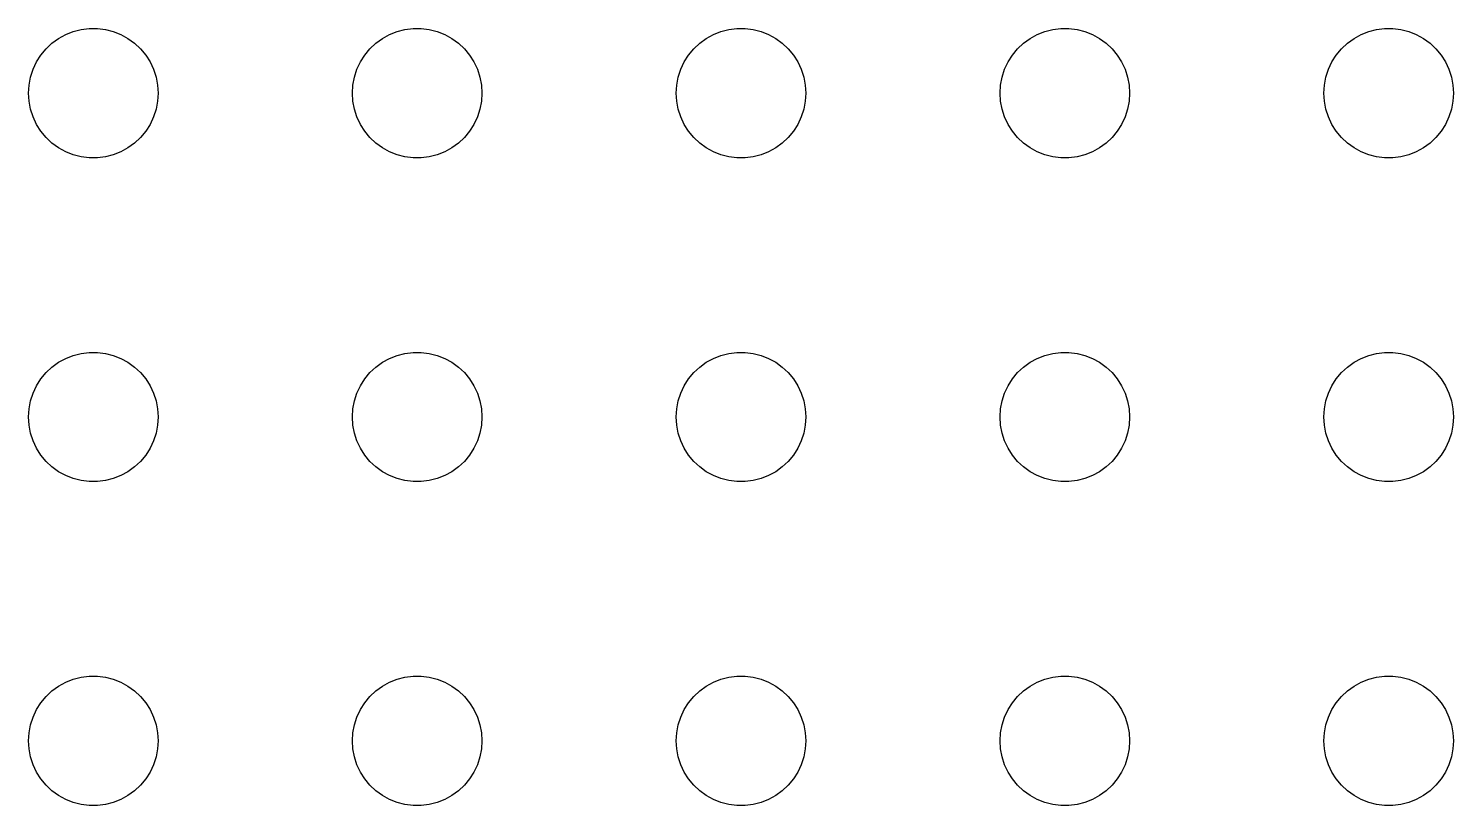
# Model space of a CAD drawing. Header units: metres. Extents: x -134 to 134, y 176 to 394.
# Drawn here: x -1.5 to 31.5, y 204 to 222 of the extents above; entities that cross this region are included whole.
import ezdxf

# ---------------------------------------------------------------- set-up
doc = ezdxf.new("R2010")
doc.units = ezdxf.units.M

msp = doc.modelspace()

# ---------------------------------------------------------------- linework, layer by layer
for p, q in [((-0.95613, 221.656), (-0.80373, 221.766)), ((-0.80373, 221.766), (-0.63866, 221.857)), ((-0.63866, 221.857), (-0.46352, 221.927)), ((-0.46352, 221.927), (-0.28107, 221.973)), ((-0.28107, 221.973), (-0.09418, 221.997)), ((-0.09418, 221.997), (0.09418, 221.997)), ((0.09418, 221.997), (0.28107, 221.973)), ((0.28107, 221.973), (0.46352, 221.927)), ((0.46352, 221.927), (0.63866, 221.857)), ((0.63866, 221.857), (0.80373, 221.766)), ((0.80373, 221.766), (0.95613, 221.656)), ((6.54385, 221.656), (6.69626, 221.766)), ((6.69626, 221.766), (6.86133, 221.857)), ((6.86133, 221.857), (7.03647, 221.927)), ((7.03647, 221.927), (7.21892, 221.973)), ((7.21892, 221.973), (7.40581, 221.997)), ((7.40581, 221.997), (7.59418, 221.997)), ((7.59418, 221.997), (7.78107, 221.973)), ((7.78107, 221.973), (7.96352, 221.927)), ((7.96352, 221.927), (8.13866, 221.857)), ((8.13866, 221.857), (8.30373, 221.766)), ((8.30373, 221.766), (8.45613, 221.656)), ((14.0439, 221.656), (14.1963, 221.766)), ((14.1963, 221.766), (14.3613, 221.857)), ((14.3613, 221.857), (14.5365, 221.927)), ((14.5365, 221.927), (14.7189, 221.973)), ((14.7189, 221.973), (14.9058, 221.997)), ((14.9058, 221.997), (15.0942, 221.997)), ((15.0942, 221.997), (15.2811, 221.973)), ((15.2811, 221.973), (15.4635, 221.927)), ((15.4635, 221.927), (15.6387, 221.857)), ((15.6387, 221.857), (15.8037, 221.766)), ((15.8037, 221.766), (15.9561, 221.656)), ((21.5439, 221.656), (21.6963, 221.766)), ((21.6963, 221.766), (21.8613, 221.857)), ((21.8613, 221.857), (22.0365, 221.927)), ((22.0365, 221.927), (22.2189, 221.973)), ((22.2189, 221.973), (22.4058, 221.997)), ((22.4058, 221.997), (22.5942, 221.997)), ((22.5942, 221.997), (22.7811, 221.973)), ((22.7811, 221.973), (22.9635, 221.927)), ((22.9635, 221.927), (23.1387, 221.857)), ((23.1387, 221.857), (23.3037, 221.766)), ((23.3037, 221.766), (23.4561, 221.656)), ((29.0439, 221.656), (29.1963, 221.766)), ((29.1963, 221.766), (29.3613, 221.857)), ((29.3613, 221.857), (29.5365, 221.927)), ((29.5365, 221.927), (29.7189, 221.973)), ((29.7189, 221.973), (29.9058, 221.997)), ((29.9058, 221.997), (30.0942, 221.997)), ((30.0942, 221.997), (30.2811, 221.973)), ((30.2811, 221.973), (30.4635, 221.927)), ((30.4635, 221.927), (30.6387, 221.857)), ((30.6387, 221.857), (30.8037, 221.766)), ((30.8037, 221.766), (30.9561, 221.656)), ((-1.21352, 221.382), (-1.09344, 221.527)), ((-1.09344, 221.527), (-0.95613, 221.656)), ((0.95613, 221.656), (1.09344, 221.527)), ((1.09344, 221.527), (1.21352, 221.382)), ((6.28647, 221.382), (6.40654, 221.527)), ((6.40654, 221.527), (6.54385, 221.656)), ((8.45613, 221.656), (8.59344, 221.527)), ((8.59344, 221.527), (8.71352, 221.382)), ((13.7865, 221.382), (13.9065, 221.527)), ((13.9065, 221.527), (14.0439, 221.656)), ((15.9561, 221.656), (16.0934, 221.527)), ((16.0934, 221.527), (16.2135, 221.382)), ((21.2865, 221.382), (21.4065, 221.527)), ((21.4065, 221.527), (21.5439, 221.656)), ((23.4561, 221.656), (23.5934, 221.527)), ((23.5934, 221.527), (23.7135, 221.382)), ((28.7865, 221.382), (28.9065, 221.527)), ((28.9065, 221.527), (29.0439, 221.656)), ((30.9561, 221.656), (31.0934, 221.527)), ((31.0934, 221.527), (31.2135, 221.382)), ((-1.39465, 221.052), (-1.31445, 221.223)), ((-1.31445, 221.223), (-1.21352, 221.382)), ((1.21352, 221.382), (1.31445, 221.223)), ((1.31445, 221.223), (1.39465, 221.052)), ((6.10533, 221.052), (6.18553, 221.223)), ((6.18553, 221.223), (6.28647, 221.382)), ((8.71352, 221.382), (8.81445, 221.223)), ((8.81445, 221.223), (8.89465, 221.052)), ((13.6053, 221.052), (13.6855, 221.223)), ((13.6855, 221.223), (13.7865, 221.382)), ((16.2135, 221.382), (16.3145, 221.223)), ((16.3145, 221.223), (16.3947, 221.052)), ((21.1053, 221.052), (21.1855, 221.223)), ((21.1855, 221.223), (21.2865, 221.382)), ((23.7135, 221.382), (23.8145, 221.223)), ((23.8145, 221.223), (23.8947, 221.052)), ((28.6053, 221.052), (28.6855, 221.223)), ((28.6855, 221.223), (28.7865, 221.382)), ((31.2135, 221.382), (31.3145, 221.223)), ((31.3145, 221.223), (31.3947, 221.052)), ((-1.48816, 220.688), (-1.45287, 220.873)), ((-1.45287, 220.873), (-1.39465, 221.052)), ((1.39465, 221.052), (1.45287, 220.873)), ((1.45287, 220.873), (1.48816, 220.688)), ((6.01183, 220.688), (6.04712, 220.873)), ((6.04712, 220.873), (6.10533, 221.052)), ((8.89465, 221.052), (8.95287, 220.873)), ((8.95287, 220.873), (8.98816, 220.688)), ((13.5118, 220.688), (13.5471, 220.873)), ((13.5471, 220.873), (13.6053, 221.052)), ((16.3947, 221.052), (16.4529, 220.873)), ((16.4529, 220.873), (16.4882, 220.688)), ((21.0118, 220.688), (21.0471, 220.873)), ((21.0471, 220.873), (21.1053, 221.052)), ((23.8947, 221.052), (23.9529, 220.873)), ((23.9529, 220.873), (23.9882, 220.688)), ((28.5118, 220.688), (28.5471, 220.873)), ((28.5471, 220.873), (28.6053, 221.052)), ((31.3947, 221.052), (31.4529, 220.873)), ((31.4529, 220.873), (31.4882, 220.688)), ((-1.5, 220.5), (-1.48816, 220.688)), ((-1.48816, 220.312), (-1.5, 220.5)), ((1.48816, 220.688), (1.5, 220.5)), ((1.5, 220.5), (1.48816, 220.312)), ((6, 220.5), (6.01183, 220.688)), ((6.01183, 220.312), (6, 220.5)), ((8.98816, 220.688), (9, 220.5)), ((9, 220.5), (8.98816, 220.312)), ((13.5, 220.5), (13.5118, 220.688)), ((13.5118, 220.312), (13.5, 220.5)), ((16.4882, 220.688), (16.5, 220.5)), ((16.5, 220.5), (16.4882, 220.312)), ((21, 220.5), (21.0118, 220.688)), ((21.0118, 220.312), (21, 220.5)), ((23.9882, 220.688), (24, 220.5)), ((24, 220.5), (23.9882, 220.312)), ((28.5, 220.5), (28.5118, 220.688)), ((28.5118, 220.312), (28.5, 220.5)), ((31.4882, 220.688), (31.5, 220.5)), ((31.5, 220.5), (31.4882, 220.312)), ((-1.45287, 220.127), (-1.48816, 220.312)), ((-1.39465, 219.948), (-1.45287, 220.127)), ((1.45287, 220.127), (1.39465, 219.948)), ((1.48816, 220.312), (1.45287, 220.127)), ((6.04712, 220.127), (6.01183, 220.312)), ((6.10533, 219.948), (6.04712, 220.127)), ((8.95287, 220.127), (8.89465, 219.948)), ((8.98816, 220.312), (8.95287, 220.127)), ((13.5471, 220.127), (13.5118, 220.312)), ((13.6053, 219.948), (13.5471, 220.127)), ((16.4529, 220.127), (16.3947, 219.948)), ((16.4882, 220.312), (16.4529, 220.127)), ((21.0471, 220.127), (21.0118, 220.312)), ((21.1053, 219.948), (21.0471, 220.127)), ((23.9529, 220.127), (23.8947, 219.948)), ((23.9882, 220.312), (23.9529, 220.127)), ((28.5471, 220.127), (28.5118, 220.312)), ((28.6053, 219.948), (28.5471, 220.127)), ((31.4529, 220.127), (31.3947, 219.948)), ((31.4882, 220.312), (31.4529, 220.127)), ((-1.31445, 219.777), (-1.39465, 219.948)), ((1.39465, 219.948), (1.31445, 219.777)), ((6.18553, 219.777), (6.10533, 219.948)), ((8.89465, 219.948), (8.81445, 219.777)), ((13.6855, 219.777), (13.6053, 219.948)), ((16.3947, 219.948), (16.3145, 219.777)), ((21.1855, 219.777), (21.1053, 219.948)), ((23.8947, 219.948), (23.8145, 219.777)), ((28.6855, 219.777), (28.6053, 219.948)), ((31.3947, 219.948), (31.3145, 219.777)), ((-1.21352, 219.618), (-1.31445, 219.777)), ((-1.09344, 219.473), (-1.21352, 219.618)), ((-0.95613, 219.344), (-1.09344, 219.473)), ((1.09344, 219.473), (0.95613, 219.344)), ((1.21352, 219.618), (1.09344, 219.473)), ((1.31445, 219.777), (1.21352, 219.618)), ((6.28647, 219.618), (6.18553, 219.777)), ((6.40654, 219.473), (6.28647, 219.618)), ((6.54385, 219.344), (6.40654, 219.473)), ((8.59344, 219.473), (8.45613, 219.344)), ((8.71352, 219.618), (8.59344, 219.473)), ((8.81445, 219.777), (8.71352, 219.618)), ((13.7865, 219.618), (13.6855, 219.777)), ((13.9065, 219.473), (13.7865, 219.618)), ((14.0439, 219.344), (13.9065, 219.473)), ((16.0934, 219.473), (15.9561, 219.344)), ((16.2135, 219.618), (16.0934, 219.473)), ((16.3145, 219.777), (16.2135, 219.618)), ((21.2865, 219.618), (21.1855, 219.777)), ((21.4065, 219.473), (21.2865, 219.618)), ((21.5439, 219.344), (21.4065, 219.473)), ((23.5934, 219.473), (23.4561, 219.344)), ((23.7135, 219.618), (23.5934, 219.473)), ((23.8145, 219.777), (23.7135, 219.618)), ((28.7865, 219.618), (28.6855, 219.777)), ((28.9065, 219.473), (28.7865, 219.618)), ((29.0439, 219.344), (28.9065, 219.473)), ((31.0934, 219.473), (30.9561, 219.344)), ((31.2135, 219.618), (31.0934, 219.473)), ((31.3145, 219.777), (31.2135, 219.618)), ((-0.80373, 219.234), (-0.95613, 219.344)), ((-0.63866, 219.143), (-0.80373, 219.234)), ((-0.46352, 219.073), (-0.63866, 219.143)), ((0.63866, 219.143), (0.46352, 219.073)), ((0.80373, 219.234), (0.63866, 219.143)), ((0.95613, 219.344), (0.80373, 219.234)), ((6.69626, 219.234), (6.54385, 219.344)), ((6.86133, 219.143), (6.69626, 219.234)), ((7.03647, 219.073), (6.86133, 219.143)), ((8.13866, 219.143), (7.96352, 219.073)), ((8.30373, 219.234), (8.13866, 219.143)), ((8.45613, 219.344), (8.30373, 219.234)), ((14.1963, 219.234), (14.0439, 219.344)), ((14.3613, 219.143), (14.1963, 219.234)), ((14.5365, 219.073), (14.3613, 219.143)), ((15.6387, 219.143), (15.4635, 219.073)), ((15.8037, 219.234), (15.6387, 219.143)), ((15.9561, 219.344), (15.8037, 219.234)), ((21.6963, 219.234), (21.5439, 219.344)), ((21.8613, 219.143), (21.6963, 219.234)), ((22.0365, 219.073), (21.8613, 219.143)), ((23.1387, 219.143), (22.9635, 219.073)), ((23.3037, 219.234), (23.1387, 219.143)), ((23.4561, 219.344), (23.3037, 219.234)), ((29.1963, 219.234), (29.0439, 219.344)), ((29.3613, 219.143), (29.1963, 219.234)), ((29.5365, 219.073), (29.3613, 219.143)), ((30.6387, 219.143), (30.4635, 219.073)), ((30.8037, 219.234), (30.6387, 219.143)), ((30.9561, 219.344), (30.8037, 219.234)), ((-0.28107, 219.027), (-0.46352, 219.073)), ((-0.09418, 219.003), (-0.28107, 219.027)), ((0.09418, 219.003), (-0.09418, 219.003)), ((0.28107, 219.027), (0.09418, 219.003)), ((0.46352, 219.073), (0.28107, 219.027)), ((7.21892, 219.027), (7.03647, 219.073)), ((7.40581, 219.003), (7.21892, 219.027)), ((7.59418, 219.003), (7.40581, 219.003)), ((7.78107, 219.027), (7.59418, 219.003)), ((7.96352, 219.073), (7.78107, 219.027)), ((14.7189, 219.027), (14.5365, 219.073)), ((14.9058, 219.003), (14.7189, 219.027)), ((15.0942, 219.003), (14.9058, 219.003)), ((15.2811, 219.027), (15.0942, 219.003)), ((15.4635, 219.073), (15.2811, 219.027)), ((22.2189, 219.027), (22.0365, 219.073)), ((22.4058, 219.003), (22.2189, 219.027)), ((22.5942, 219.003), (22.4058, 219.003)), ((22.7811, 219.027), (22.5942, 219.003)), ((22.9635, 219.073), (22.7811, 219.027)), ((29.7189, 219.027), (29.5365, 219.073)), ((29.9058, 219.003), (29.7189, 219.027)), ((30.0942, 219.003), (29.9058, 219.003)), ((30.2811, 219.027), (30.0942, 219.003)), ((30.4635, 219.073), (30.2811, 219.027)), ((-0.95613, 214.156), (-0.80373, 214.266)), ((-0.80373, 214.266), (-0.63866, 214.357)), ((-0.63866, 214.357), (-0.46352, 214.427)), ((-0.46352, 214.427), (-0.28107, 214.473)), ((-0.28107, 214.473), (-0.09418, 214.497)), ((-0.09418, 214.497), (0.09418, 214.497)), ((0.09418, 214.497), (0.28107, 214.473)), ((0.28107, 214.473), (0.46352, 214.427)), ((0.46352, 214.427), (0.63866, 214.357)), ((0.63866, 214.357), (0.80373, 214.266)), ((0.80373, 214.266), (0.95613, 214.156)), ((6.54385, 214.156), (6.69626, 214.266)), ((6.69626, 214.266), (6.86133, 214.357)), ((6.86133, 214.357), (7.03647, 214.427)), ((7.03647, 214.427), (7.21892, 214.473)), ((7.21892, 214.473), (7.40581, 214.497)), ((7.40581, 214.497), (7.59418, 214.497)), ((7.59418, 214.497), (7.78107, 214.473)), ((7.78107, 214.473), (7.96352, 214.427)), ((7.96352, 214.427), (8.13866, 214.357)), ((8.13866, 214.357), (8.30373, 214.266)), ((8.30373, 214.266), (8.45613, 214.156)), ((14.0439, 214.156), (14.1963, 214.266)), ((14.1963, 214.266), (14.3613, 214.357)), ((14.3613, 214.357), (14.5365, 214.427)), ((14.5365, 214.427), (14.7189, 214.473)), ((14.7189, 214.473), (14.9058, 214.497)), ((14.9058, 214.497), (15.0942, 214.497)), ((15.0942, 214.497), (15.2811, 214.473)), ((15.2811, 214.473), (15.4635, 214.427)), ((15.4635, 214.427), (15.6387, 214.357)), ((15.6387, 214.357), (15.8037, 214.266)), ((15.8037, 214.266), (15.9561, 214.156)), ((21.5439, 214.156), (21.6963, 214.266)), ((21.6963, 214.266), (21.8613, 214.357)), ((21.8613, 214.357), (22.0365, 214.427)), ((22.0365, 214.427), (22.2189, 214.473)), ((22.2189, 214.473), (22.4058, 214.497)), ((22.4058, 214.497), (22.5942, 214.497)), ((22.5942, 214.497), (22.7811, 214.473)), ((22.7811, 214.473), (22.9635, 214.427)), ((22.9635, 214.427), (23.1387, 214.357)), ((23.1387, 214.357), (23.3037, 214.266)), ((23.3037, 214.266), (23.4561, 214.156)), ((29.0439, 214.156), (29.1963, 214.266)), ((29.1963, 214.266), (29.3613, 214.357)), ((29.3613, 214.357), (29.5365, 214.427)), ((29.5365, 214.427), (29.7189, 214.473)), ((29.7189, 214.473), (29.9058, 214.497)), ((29.9058, 214.497), (30.0942, 214.497)), ((30.0942, 214.497), (30.2811, 214.473)), ((30.2811, 214.473), (30.4635, 214.427)), ((30.4635, 214.427), (30.6387, 214.357)), ((30.6387, 214.357), (30.8037, 214.266)), ((30.8037, 214.266), (30.9561, 214.156)), ((-1.31445, 213.723), (-1.21352, 213.882)), ((-1.21352, 213.882), (-1.09344, 214.027)), ((-1.09344, 214.027), (-0.95613, 214.156)), ((0.95613, 214.156), (1.09344, 214.027)), ((1.09344, 214.027), (1.21352, 213.882)), ((1.21352, 213.882), (1.31445, 213.723)), ((6.18553, 213.723), (6.28647, 213.882)), ((6.28647, 213.882), (6.40654, 214.027)), ((6.40654, 214.027), (6.54385, 214.156)), ((8.45613, 214.156), (8.59344, 214.027)), ((8.59344, 214.027), (8.71352, 213.882)), ((8.71352, 213.882), (8.81445, 213.723)), ((13.6855, 213.723), (13.7865, 213.882)), ((13.7865, 213.882), (13.9065, 214.027)), ((13.9065, 214.027), (14.0439, 214.156)), ((15.9561, 214.156), (16.0934, 214.027)), ((16.0934, 214.027), (16.2135, 213.882)), ((16.2135, 213.882), (16.3145, 213.723)), ((21.1855, 213.723), (21.2865, 213.882)), ((21.2865, 213.882), (21.4065, 214.027)), ((21.4065, 214.027), (21.5439, 214.156)), ((23.4561, 214.156), (23.5934, 214.027)), ((23.5934, 214.027), (23.7135, 213.882)), ((23.7135, 213.882), (23.8145, 213.723)), ((28.6855, 213.723), (28.7865, 213.882)), ((28.7865, 213.882), (28.9065, 214.027)), ((28.9065, 214.027), (29.0439, 214.156)), ((30.9561, 214.156), (31.0934, 214.027)), ((31.0934, 214.027), (31.2135, 213.882)), ((31.2135, 213.882), (31.3145, 213.723)), ((-1.45287, 213.373), (-1.39465, 213.552)), ((-1.39465, 213.552), (-1.31445, 213.723)), ((1.31445, 213.723), (1.39465, 213.552)), ((1.39465, 213.552), (1.45287, 213.373)), ((6.04712, 213.373), (6.10533, 213.552)), ((6.10533, 213.552), (6.18553, 213.723)), ((8.81445, 213.723), (8.89465, 213.552)), ((8.89465, 213.552), (8.95287, 213.373)), ((13.5471, 213.373), (13.6053, 213.552)), ((13.6053, 213.552), (13.6855, 213.723)), ((16.3145, 213.723), (16.3947, 213.552)), ((16.3947, 213.552), (16.4529, 213.373)), ((21.0471, 213.373), (21.1053, 213.552)), ((21.1053, 213.552), (21.1855, 213.723)), ((23.8145, 213.723), (23.8947, 213.552)), ((23.8947, 213.552), (23.9529, 213.373)), ((28.5471, 213.373), (28.6053, 213.552)), ((28.6053, 213.552), (28.6855, 213.723)), ((31.3145, 213.723), (31.3947, 213.552)), ((31.3947, 213.552), (31.4529, 213.373)), ((-1.5, 213), (-1.48816, 213.188)), ((-1.48816, 213.188), (-1.45287, 213.373)), ((1.45287, 213.373), (1.48816, 213.188)), ((1.48816, 213.188), (1.5, 213)), ((6, 213), (6.01183, 213.188)), ((6.01183, 213.188), (6.04712, 213.373)), ((8.95287, 213.373), (8.98816, 213.188)), ((8.98816, 213.188), (9, 213)), ((13.5, 213), (13.5118, 213.188)), ((13.5118, 213.188), (13.5471, 213.373)), ((16.4529, 213.373), (16.4882, 213.188)), ((16.4882, 213.188), (16.5, 213)), ((21, 213), (21.0118, 213.188)), ((21.0118, 213.188), (21.0471, 213.373)), ((23.9529, 213.373), (23.9882, 213.188)), ((23.9882, 213.188), (24, 213)), ((28.5, 213), (28.5118, 213.188)), ((28.5118, 213.188), (28.5471, 213.373)), ((31.4529, 213.373), (31.4882, 213.188)), ((31.4882, 213.188), (31.5, 213)), ((-1.48816, 212.812), (-1.5, 213)), ((1.5, 213), (1.48816, 212.812)), ((6.01183, 212.812), (6, 213)), ((9, 213), (8.98816, 212.812)), ((13.5118, 212.812), (13.5, 213)), ((16.5, 213), (16.4882, 212.812)), ((21.0118, 212.812), (21, 213)), ((24, 213), (23.9882, 212.812)), ((28.5118, 212.812), (28.5, 213)), ((31.5, 213), (31.4882, 212.812)), ((-1.45287, 212.627), (-1.48816, 212.812)), ((-1.39465, 212.448), (-1.45287, 212.627)), ((1.45287, 212.627), (1.39465, 212.448)), ((1.48816, 212.812), (1.45287, 212.627)), ((6.04712, 212.627), (6.01183, 212.812)), ((6.10533, 212.448), (6.04712, 212.627)), ((8.95287, 212.627), (8.89465, 212.448)), ((8.98816, 212.812), (8.95287, 212.627)), ((13.5471, 212.627), (13.5118, 212.812)), ((13.6053, 212.448), (13.5471, 212.627)), ((16.4529, 212.627), (16.3947, 212.448)), ((16.4882, 212.812), (16.4529, 212.627)), ((21.0471, 212.627), (21.0118, 212.812)), ((21.1053, 212.448), (21.0471, 212.627)), ((23.9529, 212.627), (23.8947, 212.448)), ((23.9882, 212.812), (23.9529, 212.627)), ((28.5471, 212.627), (28.5118, 212.812)), ((28.6053, 212.448), (28.5471, 212.627)), ((31.4529, 212.627), (31.3947, 212.448)), ((31.4882, 212.812), (31.4529, 212.627)), ((-1.31445, 212.277), (-1.39465, 212.448)), ((-1.21352, 212.118), (-1.31445, 212.277)), ((1.31445, 212.277), (1.21352, 212.118)), ((1.39465, 212.448), (1.31445, 212.277)), ((6.18553, 212.277), (6.10533, 212.448)), ((6.28647, 212.118), (6.18553, 212.277)), ((8.81445, 212.277), (8.71352, 212.118)), ((8.89465, 212.448), (8.81445, 212.277)), ((13.6855, 212.277), (13.6053, 212.448)), ((13.7865, 212.118), (13.6855, 212.277)), ((16.3145, 212.277), (16.2135, 212.118)), ((16.3947, 212.448), (16.3145, 212.277)), ((21.1855, 212.277), (21.1053, 212.448)), ((21.2865, 212.118), (21.1855, 212.277)), ((23.8145, 212.277), (23.7135, 212.118)), ((23.8947, 212.448), (23.8145, 212.277)), ((28.6855, 212.277), (28.6053, 212.448)), ((28.7865, 212.118), (28.6855, 212.277)), ((31.3145, 212.277), (31.2135, 212.118)), ((31.3947, 212.448), (31.3145, 212.277)), ((-1.09344, 211.973), (-1.21352, 212.118)), ((-0.95613, 211.844), (-1.09344, 211.973)), ((1.09344, 211.973), (0.95613, 211.844)), ((1.21352, 212.118), (1.09344, 211.973)), ((6.40654, 211.973), (6.28647, 212.118)), ((6.54385, 211.844), (6.40654, 211.973)), ((8.59344, 211.973), (8.45613, 211.844)), ((8.71352, 212.118), (8.59344, 211.973)), ((13.9065, 211.973), (13.7865, 212.118)), ((14.0439, 211.844), (13.9065, 211.973)), ((16.0934, 211.973), (15.9561, 211.844)), ((16.2135, 212.118), (16.0934, 211.973)), ((21.4065, 211.973), (21.2865, 212.118)), ((21.5439, 211.844), (21.4065, 211.973)), ((23.5934, 211.973), (23.4561, 211.844)), ((23.7135, 212.118), (23.5934, 211.973)), ((28.9065, 211.973), (28.7865, 212.118)), ((29.0439, 211.844), (28.9065, 211.973)), ((31.0934, 211.973), (30.9561, 211.844)), ((31.2135, 212.118), (31.0934, 211.973)), ((-0.80373, 211.734), (-0.95613, 211.844)), ((-0.63866, 211.643), (-0.80373, 211.734)), ((-0.46352, 211.573), (-0.63866, 211.643)), ((-0.28107, 211.527), (-0.46352, 211.573)), ((0.46352, 211.573), (0.28107, 211.527)), ((0.63866, 211.643), (0.46352, 211.573)), ((0.80373, 211.734), (0.63866, 211.643)), ((0.95613, 211.844), (0.80373, 211.734)), ((6.69626, 211.734), (6.54385, 211.844)), ((6.86133, 211.643), (6.69626, 211.734)), ((7.03647, 211.573), (6.86133, 211.643)), ((7.21892, 211.527), (7.03647, 211.573)), ((7.96352, 211.573), (7.78107, 211.527)), ((8.13866, 211.643), (7.96352, 211.573)), ((8.30373, 211.734), (8.13866, 211.643)), ((8.45613, 211.844), (8.30373, 211.734)), ((14.1963, 211.734), (14.0439, 211.844)), ((14.3613, 211.643), (14.1963, 211.734)), ((14.5365, 211.573), (14.3613, 211.643)), ((14.7189, 211.527), (14.5365, 211.573)), ((15.4635, 211.573), (15.2811, 211.527)), ((15.6387, 211.643), (15.4635, 211.573)), ((15.8037, 211.734), (15.6387, 211.643)), ((15.9561, 211.844), (15.8037, 211.734)), ((21.6963, 211.734), (21.5439, 211.844)), ((21.8613, 211.643), (21.6963, 211.734)), ((22.0365, 211.573), (21.8613, 211.643)), ((22.2189, 211.527), (22.0365, 211.573)), ((22.9635, 211.573), (22.7811, 211.527)), ((23.1387, 211.643), (22.9635, 211.573)), ((23.3037, 211.734), (23.1387, 211.643)), ((23.4561, 211.844), (23.3037, 211.734)), ((29.1963, 211.734), (29.0439, 211.844)), ((29.3613, 211.643), (29.1963, 211.734)), ((29.5365, 211.573), (29.3613, 211.643)), ((29.7189, 211.527), (29.5365, 211.573)), ((30.4635, 211.573), (30.2811, 211.527)), ((30.6387, 211.643), (30.4635, 211.573)), ((30.8037, 211.734), (30.6387, 211.643)), ((30.9561, 211.844), (30.8037, 211.734)), ((-0.09418, 211.503), (-0.28107, 211.527)), ((0.09418, 211.503), (-0.09418, 211.503)), ((0.28107, 211.527), (0.09418, 211.503)), ((7.40581, 211.503), (7.21892, 211.527)), ((7.59418, 211.503), (7.40581, 211.503)), ((7.78107, 211.527), (7.59418, 211.503)), ((14.9058, 211.503), (14.7189, 211.527)), ((15.0942, 211.503), (14.9058, 211.503)), ((15.2811, 211.527), (15.0942, 211.503)), ((22.4058, 211.503), (22.2189, 211.527)), ((22.5942, 211.503), (22.4058, 211.503)), ((22.7811, 211.527), (22.5942, 211.503)), ((29.9058, 211.503), (29.7189, 211.527)), ((30.0942, 211.503), (29.9058, 211.503)), ((30.2811, 211.527), (30.0942, 211.503)), ((-0.63866, 206.857), (-0.46352, 206.927)), ((-0.46352, 206.927), (-0.28107, 206.973)), ((-0.28107, 206.973), (-0.09418, 206.997)), ((-0.09418, 206.997), (0.09418, 206.997)), ((0.09418, 206.997), (0.28107, 206.973)), ((0.28107, 206.973), (0.46352, 206.927)), ((0.46352, 206.927), (0.63866, 206.857)), ((6.86133, 206.857), (7.03647, 206.927)), ((7.03647, 206.927), (7.21892, 206.973)), ((7.21892, 206.973), (7.40581, 206.997)), ((7.40581, 206.997), (7.59418, 206.997)), ((7.59418, 206.997), (7.78107, 206.973)), ((7.78107, 206.973), (7.96352, 206.927)), ((7.96352, 206.927), (8.13866, 206.857)), ((14.3613, 206.857), (14.5365, 206.927)), ((14.5365, 206.927), (14.7189, 206.973)), ((14.7189, 206.973), (14.9058, 206.997)), ((14.9058, 206.997), (15.0942, 206.997)), ((15.0942, 206.997), (15.2811, 206.973)), ((15.2811, 206.973), (15.4635, 206.927)), ((15.4635, 206.927), (15.6387, 206.857)), ((21.8613, 206.857), (22.0365, 206.927)), ((22.0365, 206.927), (22.2189, 206.973)), ((22.2189, 206.973), (22.4058, 206.997)), ((22.4058, 206.997), (22.5942, 206.997)), ((22.5942, 206.997), (22.7811, 206.973)), ((22.7811, 206.973), (22.9635, 206.927)), ((22.9635, 206.927), (23.1387, 206.857)), ((29.3613, 206.857), (29.5365, 206.927)), ((29.5365, 206.927), (29.7189, 206.973)), ((29.7189, 206.973), (29.9058, 206.997)), ((29.9058, 206.997), (30.0942, 206.997)), ((30.0942, 206.997), (30.2811, 206.973)), ((30.2811, 206.973), (30.4635, 206.927)), ((30.4635, 206.927), (30.6387, 206.857)), ((-1.09344, 206.527), (-0.95613, 206.656)), ((-0.95613, 206.656), (-0.80373, 206.766)), ((-0.80373, 206.766), (-0.63866, 206.857)), ((0.63866, 206.857), (0.80373, 206.766)), ((0.80373, 206.766), (0.95613, 206.656)), ((0.95613, 206.656), (1.09344, 206.527)), ((6.40654, 206.527), (6.54385, 206.656)), ((6.54385, 206.656), (6.69626, 206.766)), ((6.69626, 206.766), (6.86133, 206.857)), ((8.13866, 206.857), (8.30373, 206.766)), ((8.30373, 206.766), (8.45613, 206.656)), ((8.45613, 206.656), (8.59344, 206.527)), ((13.9065, 206.527), (14.0439, 206.656)), ((14.0439, 206.656), (14.1963, 206.766)), ((14.1963, 206.766), (14.3613, 206.857)), ((15.6387, 206.857), (15.8037, 206.766)), ((15.8037, 206.766), (15.9561, 206.656)), ((15.9561, 206.656), (16.0934, 206.527)), ((21.4065, 206.527), (21.5439, 206.656)), ((21.5439, 206.656), (21.6963, 206.766)), ((21.6963, 206.766), (21.8613, 206.857)), ((23.1387, 206.857), (23.3037, 206.766)), ((23.3037, 206.766), (23.4561, 206.656)), ((23.4561, 206.656), (23.5934, 206.527)), ((28.9065, 206.527), (29.0439, 206.656)), ((29.0439, 206.656), (29.1963, 206.766)), ((29.1963, 206.766), (29.3613, 206.857)), ((30.6387, 206.857), (30.8037, 206.766)), ((30.8037, 206.766), (30.9561, 206.656)), ((30.9561, 206.656), (31.0934, 206.527)), ((-1.31445, 206.223), (-1.21352, 206.382)), ((-1.21352, 206.382), (-1.09344, 206.527)), ((1.09344, 206.527), (1.21352, 206.382)), ((1.21352, 206.382), (1.31445, 206.223)), ((6.18553, 206.223), (6.28647, 206.382)), ((6.28647, 206.382), (6.40654, 206.527)), ((8.59344, 206.527), (8.71352, 206.382)), ((8.71352, 206.382), (8.81445, 206.223)), ((13.6855, 206.223), (13.7865, 206.382)), ((13.7865, 206.382), (13.9065, 206.527)), ((16.0934, 206.527), (16.2135, 206.382)), ((16.2135, 206.382), (16.3145, 206.223)), ((21.1855, 206.223), (21.2865, 206.382)), ((21.2865, 206.382), (21.4065, 206.527)), ((23.5934, 206.527), (23.7135, 206.382)), ((23.7135, 206.382), (23.8145, 206.223)), ((28.6855, 206.223), (28.7865, 206.382)), ((28.7865, 206.382), (28.9065, 206.527)), ((31.0934, 206.527), (31.2135, 206.382)), ((31.2135, 206.382), (31.3145, 206.223)), ((-1.45287, 205.873), (-1.39465, 206.052)), ((-1.39465, 206.052), (-1.31445, 206.223)), ((1.31445, 206.223), (1.39465, 206.052)), ((1.39465, 206.052), (1.45287, 205.873)), ((6.04712, 205.873), (6.10533, 206.052)), ((6.10533, 206.052), (6.18553, 206.223)), ((8.81445, 206.223), (8.89465, 206.052)), ((8.89465, 206.052), (8.95287, 205.873)), ((13.5471, 205.873), (13.6053, 206.052)), ((13.6053, 206.052), (13.6855, 206.223)), ((16.3145, 206.223), (16.3947, 206.052)), ((16.3947, 206.052), (16.4529, 205.873)), ((21.0471, 205.873), (21.1053, 206.052)), ((21.1053, 206.052), (21.1855, 206.223)), ((23.8145, 206.223), (23.8947, 206.052)), ((23.8947, 206.052), (23.9529, 205.873)), ((28.5471, 205.873), (28.6053, 206.052)), ((28.6053, 206.052), (28.6855, 206.223)), ((31.3145, 206.223), (31.3947, 206.052)), ((31.3947, 206.052), (31.4529, 205.873)), ((-1.5, 205.5), (-1.48816, 205.688)), ((-1.48816, 205.688), (-1.45287, 205.873)), ((1.45287, 205.873), (1.48816, 205.688)), ((1.48816, 205.688), (1.5, 205.5)), ((6, 205.5), (6.01183, 205.688)), ((6.01183, 205.688), (6.04712, 205.873)), ((8.95287, 205.873), (8.98816, 205.688)), ((8.98816, 205.688), (9, 205.5)), ((13.5, 205.5), (13.5118, 205.688)), ((13.5118, 205.688), (13.5471, 205.873)), ((16.4529, 205.873), (16.4882, 205.688)), ((16.4882, 205.688), (16.5, 205.5)), ((21, 205.5), (21.0118, 205.688)), ((21.0118, 205.688), (21.0471, 205.873)), ((23.9529, 205.873), (23.9882, 205.688)), ((23.9882, 205.688), (24, 205.5)), ((28.5, 205.5), (28.5118, 205.688)), ((28.5118, 205.688), (28.5471, 205.873)), ((31.4529, 205.873), (31.4882, 205.688)), ((31.4882, 205.688), (31.5, 205.5)), ((-1.48816, 205.312), (-1.5, 205.5)), ((-1.45287, 205.127), (-1.48816, 205.312)), ((1.48816, 205.312), (1.45287, 205.127)), ((1.5, 205.5), (1.48816, 205.312)), ((6.01183, 205.312), (6, 205.5)), ((6.04712, 205.127), (6.01183, 205.312)), ((8.98816, 205.312), (8.95287, 205.127)), ((9, 205.5), (8.98816, 205.312)), ((13.5118, 205.312), (13.5, 205.5)), ((13.5471, 205.127), (13.5118, 205.312)), ((16.4882, 205.312), (16.4529, 205.127)), ((16.5, 205.5), (16.4882, 205.312)), ((21.0118, 205.312), (21, 205.5)), ((21.0471, 205.127), (21.0118, 205.312)), ((23.9882, 205.312), (23.9529, 205.127)), ((24, 205.5), (23.9882, 205.312)), ((28.5118, 205.312), (28.5, 205.5)), ((28.5471, 205.127), (28.5118, 205.312)), ((31.4882, 205.312), (31.4529, 205.127)), ((31.5, 205.5), (31.4882, 205.312)), ((-1.39465, 204.948), (-1.45287, 205.127)), ((-1.31445, 204.777), (-1.39465, 204.948)), ((1.39465, 204.948), (1.31445, 204.777)), ((1.45287, 205.127), (1.39465, 204.948)), ((6.10533, 204.948), (6.04712, 205.127)), ((6.18553, 204.777), (6.10533, 204.948)), ((8.89465, 204.948), (8.81445, 204.777)), ((8.95287, 205.127), (8.89465, 204.948)), ((13.6053, 204.948), (13.5471, 205.127)), ((13.6855, 204.777), (13.6053, 204.948)), ((16.3947, 204.948), (16.3145, 204.777)), ((16.4529, 205.127), (16.3947, 204.948)), ((21.1053, 204.948), (21.0471, 205.127)), ((21.1855, 204.777), (21.1053, 204.948)), ((23.8947, 204.948), (23.8145, 204.777)), ((23.9529, 205.127), (23.8947, 204.948)), ((28.6053, 204.948), (28.5471, 205.127)), ((28.6855, 204.777), (28.6053, 204.948)), ((31.3947, 204.948), (31.3145, 204.777)), ((31.4529, 205.127), (31.3947, 204.948)), ((-1.21352, 204.618), (-1.31445, 204.777)), ((-1.09344, 204.473), (-1.21352, 204.618)), ((1.21352, 204.618), (1.09344, 204.473)), ((1.31445, 204.777), (1.21352, 204.618)), ((6.28647, 204.618), (6.18553, 204.777)), ((6.40654, 204.473), (6.28647, 204.618)), ((8.71352, 204.618), (8.59344, 204.473)), ((8.81445, 204.777), (8.71352, 204.618)), ((13.7865, 204.618), (13.6855, 204.777)), ((13.9065, 204.473), (13.7865, 204.618)), ((16.2135, 204.618), (16.0934, 204.473)), ((16.3145, 204.777), (16.2135, 204.618)), ((21.2865, 204.618), (21.1855, 204.777)), ((21.4065, 204.473), (21.2865, 204.618)), ((23.7135, 204.618), (23.5934, 204.473)), ((23.8145, 204.777), (23.7135, 204.618)), ((28.7865, 204.618), (28.6855, 204.777)), ((28.9065, 204.473), (28.7865, 204.618)), ((31.2135, 204.618), (31.0934, 204.473)), ((31.3145, 204.777), (31.2135, 204.618)), ((-0.95613, 204.344), (-1.09344, 204.473)), ((-0.80373, 204.234), (-0.95613, 204.344)), ((0.95613, 204.344), (0.80373, 204.234)), ((1.09344, 204.473), (0.95613, 204.344)), ((6.54385, 204.344), (6.40654, 204.473)), ((6.69626, 204.234), (6.54385, 204.344)), ((8.45613, 204.344), (8.30373, 204.234)), ((8.59344, 204.473), (8.45613, 204.344)), ((14.0439, 204.344), (13.9065, 204.473)), ((14.1963, 204.234), (14.0439, 204.344)), ((15.9561, 204.344), (15.8037, 204.234)), ((16.0934, 204.473), (15.9561, 204.344)), ((21.5439, 204.344), (21.4065, 204.473)), ((21.6963, 204.234), (21.5439, 204.344)), ((23.4561, 204.344), (23.3037, 204.234)), ((23.5934, 204.473), (23.4561, 204.344)), ((29.0439, 204.344), (28.9065, 204.473)), ((29.1963, 204.234), (29.0439, 204.344)), ((30.9561, 204.344), (30.8037, 204.234)), ((31.0934, 204.473), (30.9561, 204.344)), ((-0.63866, 204.143), (-0.80373, 204.234)), ((-0.46352, 204.073), (-0.63866, 204.143)), ((-0.28107, 204.027), (-0.46352, 204.073)), ((-0.09418, 204.003), (-0.28107, 204.027)), ((0.09418, 204.003), (-0.09418, 204.003)), ((0.28107, 204.027), (0.09418, 204.003)), ((0.46352, 204.073), (0.28107, 204.027)), ((0.63866, 204.143), (0.46352, 204.073)), ((0.80373, 204.234), (0.63866, 204.143)), ((6.86133, 204.143), (6.69626, 204.234)), ((7.03647, 204.073), (6.86133, 204.143)), ((7.21892, 204.027), (7.03647, 204.073)), ((7.40581, 204.003), (7.21892, 204.027)), ((7.59418, 204.003), (7.40581, 204.003)), ((7.78107, 204.027), (7.59418, 204.003)), ((7.96352, 204.073), (7.78107, 204.027)), ((8.13866, 204.143), (7.96352, 204.073)), ((8.30373, 204.234), (8.13866, 204.143)), ((14.3613, 204.143), (14.1963, 204.234)), ((14.5365, 204.073), (14.3613, 204.143)), ((14.7189, 204.027), (14.5365, 204.073)), ((14.9058, 204.003), (14.7189, 204.027)), ((15.0942, 204.003), (14.9058, 204.003)), ((15.2811, 204.027), (15.0942, 204.003)), ((15.4635, 204.073), (15.2811, 204.027)), ((15.6387, 204.143), (15.4635, 204.073)), ((15.8037, 204.234), (15.6387, 204.143)), ((21.8613, 204.143), (21.6963, 204.234)), ((22.0365, 204.073), (21.8613, 204.143)), ((22.2189, 204.027), (22.0365, 204.073)), ((22.4058, 204.003), (22.2189, 204.027)), ((22.5942, 204.003), (22.4058, 204.003)), ((22.7811, 204.027), (22.5942, 204.003)), ((22.9635, 204.073), (22.7811, 204.027)), ((23.1387, 204.143), (22.9635, 204.073)), ((23.3037, 204.234), (23.1387, 204.143)), ((29.3613, 204.143), (29.1963, 204.234)), ((29.5365, 204.073), (29.3613, 204.143)), ((29.7189, 204.027), (29.5365, 204.073)), ((29.9058, 204.003), (29.7189, 204.027)), ((30.0942, 204.003), (29.9058, 204.003)), ((30.2811, 204.027), (30.0942, 204.003)), ((30.4635, 204.073), (30.2811, 204.027)), ((30.6387, 204.143), (30.4635, 204.073)), ((30.8037, 204.234), (30.6387, 204.143))]:
    msp.add_line(p, q)

doc.saveas('drawing.dxf')
